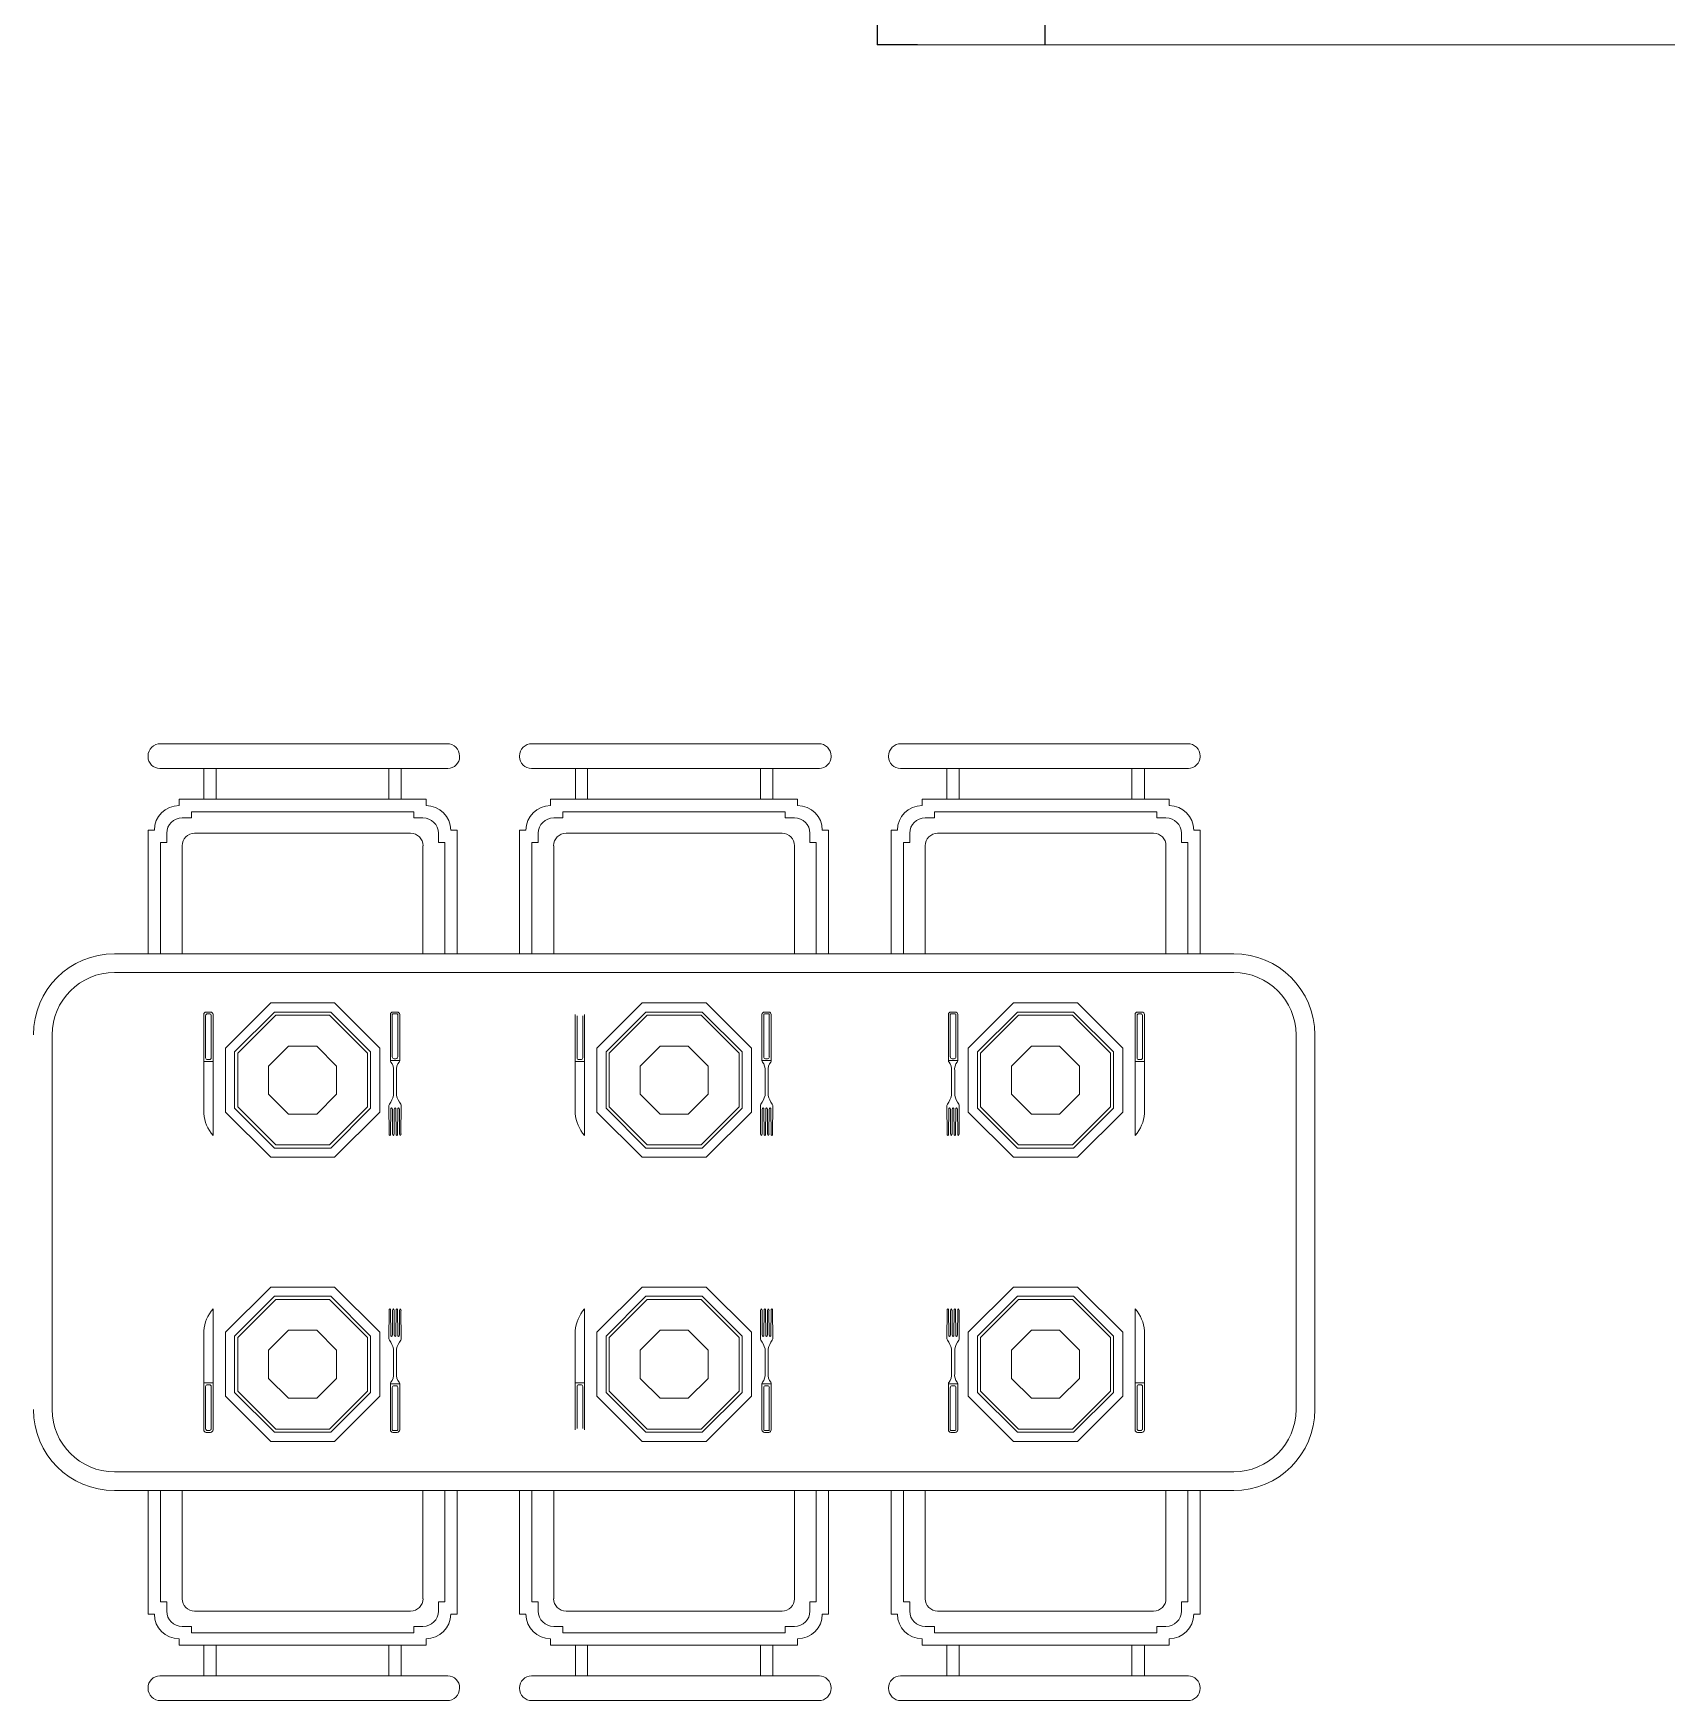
# Model space of a CAD drawing. Header units: millimetres. Extents: x 1345 to 2117, y 1214 to 1365.
# Drawn here: x 1937.641 to 1940.08, y 1284.797 to 1287.287 of the extents above; entities that cross this region are included whole.
import ezdxf

# ---------------------------------------------------------------- set-up
doc = ezdxf.new("R2010")
doc.units = ezdxf.units.MM
doc.header["$LTSCALE"] = 0.5
doc.layers.add('02', color=2, linetype='Continuous')
doc.layers.add('MOBIL-I', color=251, linetype='Continuous')

msp = doc.modelspace()

# ---------------------------------------------------------------- linework, layer by layer
at = {"color": 8, "linetype": 'ByBlock'}
for p, q in [((1938.9013, 1287.4201), (1938.9013, 1287.2701)), ((1939.1513, 1287.4201), (1939.1513, 1287.2701)), ((1938.9613, 1287.2701), (1938.9013, 1287.2701))]:
    msp.add_line(p, q, dxfattribs=at)
at = {"layer": '02', "color": 8, "lineweight": 18}
msp.add_line((1940.3513, 1287.2701), (1938.9613, 1287.2701), dxfattribs=at)
at = {"layer": 'MOBIL-I', "lineweight": 18}
for p, q in [((1938.2774, 1286.2071), (1938.2774, 1286.2081)), ((1938.8322, 1286.2071), (1938.8322, 1286.2081)), ((1938.9181, 1286.2071), (1938.9181, 1286.2081)), ((1937.8493, 1286.1896), (1937.8308, 1286.1896)), ((1937.8955, 1286.1435), (1937.8955, 1286.1896)), ((1937.9139, 1286.1435), (1937.9139, 1286.1896)), ((1938.172, 1286.1435), (1938.172, 1286.1896)), ((1938.1904, 1286.1435), (1938.1904, 1286.1896)), ((1938.2553, 1286.1896), (1938.2369, 1286.1896)), ((1938.4041, 1286.1896), (1938.3856, 1286.1896)), ((1938.4503, 1286.1435), (1938.4503, 1286.1896)), ((1938.4687, 1286.1435), (1938.4687, 1286.1896)), ((1938.7268, 1286.1435), (1938.7268, 1286.1896)), ((1938.7453, 1286.1435), (1938.7453, 1286.1896)), ((1938.8102, 1286.1896), (1938.7917, 1286.1896)), ((1938.9402, 1286.1896), (1938.9587, 1286.1896)), ((1939.0051, 1286.1435), (1939.0051, 1286.1896)), ((1939.0236, 1286.1435), (1939.0236, 1286.1896)), ((1939.2816, 1286.1435), (1939.2816, 1286.1896)), ((1939.3001, 1286.1435), (1939.3001, 1286.1896)), ((1939.3463, 1286.1896), (1939.3647, 1286.1896)), ((1937.8955, 1286.1435), (1937.8585, 1286.1435)), ((1937.8585, 1286.1342), (1937.8585, 1286.1435)), ((1937.9139, 1286.1435), (1937.8955, 1286.1435)), ((1938.172, 1286.1435), (1937.9139, 1286.1435)), ((1938.1904, 1286.1435), (1938.172, 1286.1435)), ((1938.2273, 1286.1435), (1938.1904, 1286.1435)), ((1938.2273, 1286.1342), (1938.2273, 1286.1435)), ((1938.4503, 1286.1435), (1938.4134, 1286.1435)), ((1938.4134, 1286.1342), (1938.4134, 1286.1435)), ((1938.4687, 1286.1435), (1938.4503, 1286.1435)), ((1938.7268, 1286.1435), (1938.4687, 1286.1435)), ((1938.7453, 1286.1435), (1938.7268, 1286.1435)), ((1938.7822, 1286.1435), (1938.7453, 1286.1435)), ((1938.7822, 1286.1342), (1938.7822, 1286.1435)), ((1938.9682, 1286.1435), (1939.0051, 1286.1435)), ((1938.9682, 1286.1342), (1938.9682, 1286.1435)), ((1939.0051, 1286.1435), (1939.0236, 1286.1435)), ((1939.0236, 1286.1435), (1939.2816, 1286.1435)), ((1939.2816, 1286.1435), (1939.3001, 1286.1435)), ((1939.3001, 1286.1435), (1939.337, 1286.1435)), ((1939.337, 1286.1342), (1939.337, 1286.1435)), ((1937.8632, 1286.1158), (1937.877, 1286.1158)), ((1938.2089, 1286.125), (1937.877, 1286.125)), ((1937.877, 1286.1158), (1937.877, 1286.125)), ((1938.2089, 1286.1158), (1938.2089, 1286.125)), ((1938.2227, 1286.1158), (1938.2089, 1286.1158)), ((1938.418, 1286.1158), (1938.4318, 1286.1158)), ((1938.7637, 1286.125), (1938.4318, 1286.125)), ((1938.4318, 1286.1158), (1938.4318, 1286.125)), ((1938.7637, 1286.1158), (1938.7637, 1286.125)), ((1938.7776, 1286.1158), (1938.7637, 1286.1158)), ((1938.9728, 1286.1158), (1938.9867, 1286.1158)), ((1938.9867, 1286.125), (1939.3185, 1286.125)), ((1938.9867, 1286.1158), (1938.9867, 1286.125)), ((1939.3185, 1286.1158), (1939.3185, 1286.125)), ((1939.3324, 1286.1158), (1939.3185, 1286.1158)), ((1937.8122, 1285.9127), (1937.8122, 1286.0973)), ((1937.8216, 1286.0973), (1937.8122, 1286.0973)), ((1937.8307, 1285.9127), (1937.8307, 1286.0789)), ((1937.8401, 1286.0789), (1937.8307, 1286.0789)), ((1937.8401, 1286.0927), (1937.8401, 1286.0789)), ((1937.8816, 1286.0927), (1938.2043, 1286.0927)), ((1938.2458, 1286.0927), (1938.2458, 1286.0789)), ((1938.2458, 1286.0789), (1938.2552, 1286.0789)), ((1938.2552, 1285.9127), (1938.2552, 1286.0789)), ((1938.2643, 1286.0973), (1938.2737, 1286.0973)), ((1938.2737, 1285.9127), (1938.2737, 1286.0973)), ((1938.367, 1285.9127), (1938.367, 1286.0973)), ((1938.3764, 1286.0973), (1938.367, 1286.0973)), ((1938.3855, 1285.9127), (1938.3855, 1286.0789)), ((1938.3949, 1286.0789), (1938.3855, 1286.0789)), ((1938.3949, 1286.0927), (1938.3949, 1286.0789)), ((1938.4364, 1286.0927), (1938.7591, 1286.0927)), ((1938.8006, 1286.0927), (1938.8006, 1286.0789)), ((1938.8006, 1286.0789), (1938.81, 1286.0789)), ((1938.81, 1285.9127), (1938.81, 1286.0789)), ((1938.8191, 1286.0973), (1938.8285, 1286.0973)), ((1938.8285, 1285.9127), (1938.8285, 1286.0973)), ((1938.9219, 1285.9127), (1938.9219, 1286.0973)), ((1938.9313, 1286.0973), (1938.9219, 1286.0973)), ((1938.9403, 1285.9127), (1938.9403, 1286.0789)), ((1938.9497, 1286.0789), (1938.9403, 1286.0789)), ((1938.9497, 1286.0927), (1938.9497, 1286.0789)), ((1939.3139, 1286.0927), (1938.9913, 1286.0927)), ((1939.3555, 1286.0927), (1939.3555, 1286.0789)), ((1939.3555, 1286.0789), (1939.3649, 1286.0789)), ((1939.3649, 1285.9127), (1939.3649, 1286.0789)), ((1939.3739, 1286.0973), (1939.3833, 1286.0973)), ((1939.3833, 1285.9127), (1939.3833, 1286.0973)), ((1937.8632, 1286.0742), (1937.8632, 1285.9127)), ((1938.2227, 1286.0742), (1938.2227, 1285.9127)), ((1938.418, 1286.0742), (1938.418, 1285.9127)), ((1938.7776, 1286.0742), (1938.7776, 1285.9127)), ((1938.9728, 1286.0742), (1938.9728, 1285.9127)), ((1939.3324, 1286.0742), (1939.3324, 1285.9127)), ((1937.7621, 1285.9127), (1939.4335, 1285.9127)), ((1937.7621, 1285.8848), (1939.4335, 1285.8848)), ((1937.8954, 1285.8221), (1937.8954, 1285.6744)), ((1937.8981, 1285.8203), (1937.8981, 1285.7575)), ((1937.8991, 1285.8258), (1937.9055, 1285.8258)), ((1937.9009, 1285.823), (1937.9037, 1285.823)), ((1937.9064, 1285.8203), (1937.9064, 1285.7575)), ((1937.9092, 1285.8221), (1937.9092, 1285.6412)), ((1938.1741, 1285.8221), (1938.1741, 1285.7533)), ((1938.1769, 1285.8221), (1938.1769, 1285.7588)), ((1938.1778, 1285.8258), (1938.1843, 1285.8258)), ((1938.1778, 1285.823), (1938.1843, 1285.823)), ((1938.1852, 1285.8221), (1938.1852, 1285.7588)), ((1938.188, 1285.8221), (1938.188, 1285.7533)), ((1938.4502, 1285.8221), (1938.4502, 1285.6744)), ((1938.453, 1285.8203), (1938.453, 1285.7575)), ((1938.4613, 1285.8203), (1938.4613, 1285.7575)), ((1938.464, 1285.8221), (1938.464, 1285.6412)), ((1938.729, 1285.8221), (1938.729, 1285.7533)), ((1938.7317, 1285.8221), (1938.7317, 1285.7588)), ((1938.7327, 1285.8258), (1938.7391, 1285.8258)), ((1938.7327, 1285.823), (1938.7391, 1285.823)), ((1938.74, 1285.8221), (1938.74, 1285.7588)), ((1938.7428, 1285.8221), (1938.7428, 1285.7533)), ((1939.0076, 1285.8221), (1939.0076, 1285.7533)), ((1939.0103, 1285.8221), (1939.0103, 1285.7588)), ((1939.0177, 1285.8258), (1939.0112, 1285.8258)), ((1939.0177, 1285.823), (1939.0112, 1285.823)), ((1939.0186, 1285.8221), (1939.0186, 1285.7588)), ((1939.0214, 1285.8221), (1939.0214, 1285.7533)), ((1939.2863, 1285.8221), (1939.2863, 1285.6412)), ((1939.2891, 1285.8203), (1939.2891, 1285.7575)), ((1939.2965, 1285.8258), (1939.29, 1285.8258)), ((1939.2946, 1285.823), (1939.2919, 1285.823)), ((1939.2974, 1285.8203), (1939.2974, 1285.7575)), ((1939.3002, 1285.8221), (1939.3002, 1285.6744)), ((1937.6689, 1285.7916), (1937.6689, 1285.2322)), ((1939.5267, 1285.7916), (1939.5267, 1285.2322)), ((1939.5547, 1285.7916), (1939.5547, 1285.2322)), ((1937.9009, 1285.7547), (1937.9037, 1285.7547)), ((1938.1797, 1285.7561), (1938.1824, 1285.7561)), ((1938.4557, 1285.7547), (1938.4585, 1285.7547)), ((1938.7345, 1285.7561), (1938.7373, 1285.7561)), ((1939.0159, 1285.7561), (1939.0131, 1285.7561)), ((1939.2946, 1285.7547), (1939.2919, 1285.7547)), ((1937.8954, 1285.752), (1937.9092, 1285.752)), ((1938.188, 1285.7533), (1938.1741, 1285.7533)), ((1938.1787, 1285.7381), (1938.1787, 1285.7012)), ((1938.1834, 1285.7381), (1938.1834, 1285.7012)), ((1938.4502, 1285.752), (1938.464, 1285.752)), ((1938.7428, 1285.7533), (1938.729, 1285.7533)), ((1938.7336, 1285.7381), (1938.7336, 1285.7012)), ((1938.7382, 1285.7381), (1938.7382, 1285.7012)), ((1939.0076, 1285.7533), (1939.0214, 1285.7533)), ((1939.0122, 1285.7381), (1939.0122, 1285.7012)), ((1939.0168, 1285.7381), (1939.0168, 1285.7012)), ((1939.3002, 1285.752), (1939.2863, 1285.752)), ((1938.1718, 1285.6861), (1938.1721, 1285.6438)), ((1938.1746, 1285.6803), (1938.1743, 1285.6438)), ((1938.1758, 1285.6828), (1938.1759, 1285.6828)), ((1938.1771, 1285.6803), (1938.1774, 1285.6438)), ((1938.1798, 1285.6803), (1938.1795, 1285.6438)), ((1938.181, 1285.6828), (1938.1811, 1285.6828)), ((1938.1823, 1285.6803), (1938.1826, 1285.6438)), ((1938.1851, 1285.6803), (1938.1847, 1285.6438)), ((1938.1863, 1285.6828), (1938.1863, 1285.6828)), ((1938.1875, 1285.6803), (1938.1878, 1285.6438)), ((1938.1903, 1285.6861), (1938.1899, 1285.6438)), ((1938.7267, 1285.6861), (1938.727, 1285.6438)), ((1938.7294, 1285.6803), (1938.7291, 1285.6438)), ((1938.7306, 1285.6828), (1938.7307, 1285.6828)), ((1938.7319, 1285.6803), (1938.7322, 1285.6438)), ((1938.7347, 1285.6803), (1938.7343, 1285.6438)), ((1938.7359, 1285.6828), (1938.7359, 1285.6828)), ((1938.7371, 1285.6803), (1938.7374, 1285.6438)), ((1938.7399, 1285.6803), (1938.7395, 1285.6438)), ((1938.7411, 1285.6828), (1938.7411, 1285.6828)), ((1938.7423, 1285.6803), (1938.7427, 1285.6438)), ((1938.7451, 1285.6861), (1938.7448, 1285.6438)), ((1939.0052, 1285.6861), (1939.0056, 1285.6438)), ((1939.008, 1285.6803), (1939.0077, 1285.6438)), ((1939.0093, 1285.6828), (1939.0092, 1285.6828)), ((1939.0105, 1285.6803), (1939.0108, 1285.6438)), ((1939.0132, 1285.6803), (1939.0129, 1285.6438)), ((1939.0145, 1285.6828), (1939.0144, 1285.6828)), ((1939.0157, 1285.6803), (1939.016, 1285.6438)), ((1939.0185, 1285.6803), (1939.0181, 1285.6438)), ((1939.0197, 1285.6828), (1939.0197, 1285.6828)), ((1939.0209, 1285.6803), (1939.0213, 1285.6438)), ((1939.0237, 1285.6861), (1939.0234, 1285.6438)), ((1938.1732, 1285.6412), (1938.1732, 1285.6412)), ((1938.1784, 1285.6412), (1938.1785, 1285.6412)), ((1938.1837, 1285.6412), (1938.1837, 1285.6412)), ((1938.1889, 1285.6412), (1938.1889, 1285.6412)), ((1938.728, 1285.6412), (1938.728, 1285.6412)), ((1938.7333, 1285.6412), (1938.7333, 1285.6412)), ((1938.7385, 1285.6412), (1938.7385, 1285.6412)), ((1938.7437, 1285.6412), (1938.7437, 1285.6412)), ((1939.0066, 1285.6412), (1939.0066, 1285.6412)), ((1939.0119, 1285.6412), (1939.0119, 1285.6412)), ((1939.0171, 1285.6412), (1939.0171, 1285.6412)), ((1939.0223, 1285.6412), (1939.0223, 1285.6412)), ((1937.9092, 1285.2017), (1937.9092, 1285.3826)), ((1938.1718, 1285.3376), (1938.1721, 1285.38)), ((1938.1732, 1285.3826), (1938.1732, 1285.3826)), ((1938.1746, 1285.3435), (1938.1743, 1285.38)), ((1938.1771, 1285.3435), (1938.1774, 1285.38)), ((1938.1784, 1285.3826), (1938.1785, 1285.3826)), ((1938.1798, 1285.3435), (1938.1795, 1285.38)), ((1938.1823, 1285.3435), (1938.1826, 1285.38)), ((1938.1837, 1285.3826), (1938.1837, 1285.3826)), ((1938.1851, 1285.3435), (1938.1847, 1285.38)), ((1938.1875, 1285.3435), (1938.1878, 1285.38)), ((1938.1889, 1285.3826), (1938.1889, 1285.3826)), ((1938.1903, 1285.3376), (1938.1899, 1285.38)), ((1938.464, 1285.2017), (1938.464, 1285.3826)), ((1938.7267, 1285.3376), (1938.727, 1285.38)), ((1938.728, 1285.3826), (1938.728, 1285.3826)), ((1938.7294, 1285.3435), (1938.7291, 1285.38)), ((1938.7319, 1285.3435), (1938.7322, 1285.38)), ((1938.7333, 1285.3826), (1938.7333, 1285.3826)), ((1938.7347, 1285.3435), (1938.7343, 1285.38)), ((1938.7371, 1285.3435), (1938.7374, 1285.38)), ((1938.7385, 1285.3826), (1938.7385, 1285.3826)), ((1938.7399, 1285.3435), (1938.7395, 1285.38)), ((1938.7423, 1285.3435), (1938.7427, 1285.38)), ((1938.7437, 1285.3826), (1938.7437, 1285.3826)), ((1938.7451, 1285.3376), (1938.7448, 1285.38)), ((1939.0052, 1285.3376), (1939.0056, 1285.38)), ((1939.0066, 1285.3826), (1939.0066, 1285.3826)), ((1939.008, 1285.3435), (1939.0077, 1285.38)), ((1939.0105, 1285.3435), (1939.0108, 1285.38)), ((1939.0119, 1285.3826), (1939.0119, 1285.3826)), ((1939.0132, 1285.3435), (1939.0129, 1285.38)), ((1939.0157, 1285.3435), (1939.016, 1285.38)), ((1939.0171, 1285.3826), (1939.0171, 1285.3826)), ((1939.0185, 1285.3435), (1939.0181, 1285.38)), ((1939.0209, 1285.3435), (1939.0213, 1285.38)), ((1939.0223, 1285.3826), (1939.0223, 1285.3826)), ((1939.0237, 1285.3376), (1939.0234, 1285.38)), ((1939.2863, 1285.2017), (1939.2863, 1285.3826)), ((1937.8954, 1285.2017), (1937.8954, 1285.3494)), ((1938.1758, 1285.341), (1938.1759, 1285.341)), ((1938.181, 1285.341), (1938.1811, 1285.341)), ((1938.1863, 1285.341), (1938.1863, 1285.341)), ((1938.4502, 1285.2017), (1938.4502, 1285.3494)), ((1938.7306, 1285.341), (1938.7307, 1285.341)), ((1938.7359, 1285.341), (1938.7359, 1285.341)), ((1938.7411, 1285.341), (1938.7411, 1285.341)), ((1939.0093, 1285.341), (1939.0092, 1285.341)), ((1939.0145, 1285.341), (1939.0144, 1285.341)), ((1939.0197, 1285.341), (1939.0197, 1285.341)), ((1939.3002, 1285.2017), (1939.3002, 1285.3494)), ((1938.1787, 1285.2857), (1938.1787, 1285.3226)), ((1938.1834, 1285.2857), (1938.1834, 1285.3226)), ((1938.7336, 1285.2857), (1938.7336, 1285.3226)), ((1938.7382, 1285.2857), (1938.7382, 1285.3226)), ((1939.0122, 1285.2857), (1939.0122, 1285.3226)), ((1939.0168, 1285.2857), (1939.0168, 1285.3226)), ((1937.8954, 1285.2718), (1937.9092, 1285.2718)), ((1937.8981, 1285.2035), (1937.8981, 1285.2663)), ((1937.9009, 1285.269), (1937.9037, 1285.269)), ((1937.9064, 1285.2035), (1937.9064, 1285.2663)), ((1938.188, 1285.2705), (1938.1741, 1285.2705)), ((1938.1741, 1285.2017), (1938.1741, 1285.2705)), ((1938.1769, 1285.2017), (1938.1769, 1285.2649)), ((1938.1797, 1285.2677), (1938.1824, 1285.2677)), ((1938.1852, 1285.2017), (1938.1852, 1285.2649)), ((1938.188, 1285.2017), (1938.188, 1285.2705)), ((1938.4502, 1285.2718), (1938.464, 1285.2718)), ((1938.453, 1285.2035), (1938.453, 1285.2663)), ((1938.4557, 1285.269), (1938.4585, 1285.269)), ((1938.4613, 1285.2035), (1938.4613, 1285.2663)), ((1938.729, 1285.2017), (1938.729, 1285.2705)), ((1938.7428, 1285.2705), (1938.729, 1285.2705)), ((1938.7317, 1285.2017), (1938.7317, 1285.2649)), ((1938.7345, 1285.2677), (1938.7373, 1285.2677)), ((1938.74, 1285.2017), (1938.74, 1285.2649)), ((1938.7428, 1285.2017), (1938.7428, 1285.2705)), ((1939.0076, 1285.2705), (1939.0214, 1285.2705)), ((1939.0076, 1285.2017), (1939.0076, 1285.2705)), ((1939.0103, 1285.2017), (1939.0103, 1285.2649)), ((1939.0159, 1285.2677), (1939.0131, 1285.2677)), ((1939.0186, 1285.2017), (1939.0186, 1285.2649)), ((1939.0214, 1285.2017), (1939.0214, 1285.2705)), ((1939.3002, 1285.2718), (1939.2863, 1285.2718)), ((1939.2891, 1285.2035), (1939.2891, 1285.2663)), ((1939.2946, 1285.269), (1939.2919, 1285.269)), ((1939.2974, 1285.2035), (1939.2974, 1285.2663)), ((1937.8991, 1285.198), (1937.9055, 1285.198)), ((1937.9009, 1285.2007), (1937.9037, 1285.2007)), ((1938.1778, 1285.2007), (1938.1843, 1285.2007)), ((1938.1778, 1285.198), (1938.1843, 1285.198)), ((1938.7327, 1285.2007), (1938.7391, 1285.2007)), ((1938.7327, 1285.198), (1938.7391, 1285.198)), ((1939.0177, 1285.2007), (1939.0112, 1285.2007)), ((1939.0177, 1285.198), (1939.0112, 1285.198)), ((1939.2965, 1285.198), (1939.29, 1285.198)), ((1939.2946, 1285.2007), (1939.2919, 1285.2007)), ((1937.7621, 1285.139), (1939.4335, 1285.139)), ((1937.7621, 1285.111), (1939.4335, 1285.111)), ((1937.8122, 1285.111), (1937.8122, 1284.9265)), ((1937.8307, 1285.111), (1937.8307, 1284.9449)), ((1937.8632, 1284.9495), (1937.8632, 1285.111)), ((1938.2227, 1284.9495), (1938.2227, 1285.111)), ((1938.2552, 1285.111), (1938.2552, 1284.9449)), ((1938.2737, 1285.111), (1938.2737, 1284.9265)), ((1938.367, 1285.111), (1938.367, 1284.9265)), ((1938.3855, 1285.111), (1938.3855, 1284.9449)), ((1938.418, 1284.9495), (1938.418, 1285.111)), ((1938.7776, 1284.9495), (1938.7776, 1285.111)), ((1938.81, 1285.111), (1938.81, 1284.9449)), ((1938.8285, 1285.111), (1938.8285, 1284.9265)), ((1938.9219, 1285.111), (1938.9219, 1284.9265)), ((1938.9403, 1285.111), (1938.9403, 1284.9449)), ((1938.9728, 1284.9495), (1938.9728, 1285.111)), ((1939.3324, 1284.9495), (1939.3324, 1285.111)), ((1939.3649, 1285.111), (1939.3649, 1284.9449)), ((1939.3833, 1285.111), (1939.3833, 1284.9265)), ((1937.8401, 1284.9449), (1937.8307, 1284.9449)), ((1937.8401, 1284.9311), (1937.8401, 1284.9449)), ((1938.2458, 1284.9449), (1938.2552, 1284.9449)), ((1938.2458, 1284.9311), (1938.2458, 1284.9449)), ((1938.3949, 1284.9449), (1938.3855, 1284.9449)), ((1938.3949, 1284.9311), (1938.3949, 1284.9449)), ((1938.8006, 1284.9449), (1938.81, 1284.9449)), ((1938.8006, 1284.9311), (1938.8006, 1284.9449)), ((1938.9497, 1284.9449), (1938.9403, 1284.9449)), ((1938.9497, 1284.9311), (1938.9497, 1284.9449)), ((1939.3555, 1284.9449), (1939.3649, 1284.9449)), ((1939.3555, 1284.9311), (1939.3555, 1284.9449)), ((1937.8216, 1284.9265), (1937.8122, 1284.9265)), ((1937.8632, 1284.908), (1937.877, 1284.908)), ((1937.877, 1284.908), (1937.877, 1284.8988)), ((1937.8816, 1284.9311), (1938.2043, 1284.9311)), ((1938.2227, 1284.908), (1938.2089, 1284.908)), ((1938.2089, 1284.908), (1938.2089, 1284.8988)), ((1938.2643, 1284.9265), (1938.2737, 1284.9265)), ((1938.3764, 1284.9265), (1938.367, 1284.9265)), ((1938.418, 1284.908), (1938.4318, 1284.908)), ((1938.4318, 1284.908), (1938.4318, 1284.8988)), ((1938.4364, 1284.9311), (1938.7591, 1284.9311)), ((1938.7637, 1284.908), (1938.7637, 1284.8988)), ((1938.7776, 1284.908), (1938.7637, 1284.908)), ((1938.8191, 1284.9265), (1938.8285, 1284.9265)), ((1938.9313, 1284.9265), (1938.9219, 1284.9265)), ((1938.9728, 1284.908), (1938.9867, 1284.908)), ((1938.9867, 1284.908), (1938.9867, 1284.8988)), ((1939.3139, 1284.9311), (1938.9913, 1284.9311)), ((1939.3324, 1284.908), (1939.3185, 1284.908)), ((1939.3185, 1284.908), (1939.3185, 1284.8988)), ((1939.3739, 1284.9265), (1939.3833, 1284.9265)), ((1937.8585, 1284.8895), (1937.8585, 1284.8803)), ((1938.2089, 1284.8988), (1937.877, 1284.8988)), ((1938.2273, 1284.8895), (1938.2273, 1284.8803)), ((1938.4134, 1284.8895), (1938.4134, 1284.8803)), ((1938.7637, 1284.8988), (1938.4318, 1284.8988)), ((1938.7822, 1284.8895), (1938.7822, 1284.8803)), ((1938.9682, 1284.8895), (1938.9682, 1284.8803)), ((1938.9867, 1284.8988), (1939.3185, 1284.8988)), ((1939.337, 1284.8895), (1939.337, 1284.8803)), ((1937.8955, 1284.8803), (1937.8585, 1284.8803)), ((1937.9139, 1284.8803), (1937.8955, 1284.8803)), ((1937.8955, 1284.8803), (1937.8955, 1284.8342)), ((1938.172, 1284.8803), (1937.9139, 1284.8803)), ((1937.9139, 1284.8803), (1937.9139, 1284.8342)), ((1938.1904, 1284.8803), (1938.172, 1284.8803)), ((1938.172, 1284.8803), (1938.172, 1284.8342)), ((1938.2273, 1284.8803), (1938.1904, 1284.8803)), ((1938.1904, 1284.8803), (1938.1904, 1284.8342)), ((1938.4503, 1284.8803), (1938.4134, 1284.8803)), ((1938.4687, 1284.8803), (1938.4503, 1284.8803)), ((1938.4503, 1284.8803), (1938.4503, 1284.8342)), ((1938.7268, 1284.8803), (1938.4687, 1284.8803)), ((1938.4687, 1284.8803), (1938.4687, 1284.8342)), ((1938.7453, 1284.8803), (1938.7268, 1284.8803)), ((1938.7268, 1284.8803), (1938.7268, 1284.8342)), ((1938.7822, 1284.8803), (1938.7453, 1284.8803)), ((1938.7453, 1284.8803), (1938.7453, 1284.8342)), ((1938.9682, 1284.8803), (1939.0051, 1284.8803)), ((1939.0051, 1284.8803), (1939.0236, 1284.8803)), ((1939.0051, 1284.8803), (1939.0051, 1284.8342)), ((1939.0236, 1284.8803), (1939.2816, 1284.8803)), ((1939.0236, 1284.8803), (1939.0236, 1284.8342)), ((1939.2816, 1284.8803), (1939.3001, 1284.8803)), ((1939.2816, 1284.8803), (1939.2816, 1284.8342)), ((1939.3001, 1284.8803), (1939.337, 1284.8803)), ((1939.3001, 1284.8803), (1939.3001, 1284.8342)), ((1937.8493, 1284.8342), (1937.8308, 1284.8342)), ((1938.2553, 1284.8342), (1938.2369, 1284.8342)), ((1938.4041, 1284.8342), (1938.3856, 1284.8342)), ((1938.8102, 1284.8342), (1938.7917, 1284.8342)), ((1938.9402, 1284.8342), (1938.9587, 1284.8342)), ((1939.3463, 1284.8342), (1939.3647, 1284.8342)), ((1938.2774, 1284.8166), (1938.2774, 1284.8157)), ((1938.8322, 1284.8166), (1938.8322, 1284.8157)), ((1938.9181, 1284.8166), (1938.9181, 1284.8157))]:
    msp.add_line(p, q, dxfattribs=at)
for points in [[(1938.259, 1286.2265), (1937.8307, 1286.2265, 0.414214), (1937.8122, 1286.2081), (1937.8122, 1286.2071, 0.414214), (1937.8298, 1286.1896), (1937.8955, 1286.1896, 0.414214)], [(1938.1904, 1286.1896), (1938.2599, 1286.1896, 0.414214), (1938.2774, 1286.2071)], [(1938.2774, 1286.2081, 0.414214), (1938.259, 1286.2265, 0.414214)], [(1938.8138, 1286.2265), (1938.3855, 1286.2265, 0.414214), (1938.367, 1286.2081), (1938.367, 1286.2071, 0.414214), (1938.3846, 1286.1896), (1938.4503, 1286.1896, 0.414214)], [(1938.7453, 1286.1896), (1938.8147, 1286.1896, 0.414214), (1938.8322, 1286.2071)], [(1938.8322, 1286.2081, 0.414214), (1938.8138, 1286.2265, 0.414214)], [(1938.9181, 1286.2081, -0.414214), (1938.9366, 1286.2265, -0.414214)], [(1939.0051, 1286.1896), (1938.9357, 1286.1896, -0.414214), (1938.9181, 1286.2071)], [(1938.9366, 1286.2265), (1939.3649, 1286.2265, -0.414214), (1939.3833, 1286.2081), (1939.3833, 1286.2071, -0.414214), (1939.3658, 1286.1896), (1939.3001, 1286.1896, -0.414214)], [(1937.8955, 1286.1896), (1937.9139, 1286.1896, 0.414214)], [(1937.9139, 1286.1896), (1938.172, 1286.1896, 0.414214)], [(1938.172, 1286.1896), (1938.1904, 1286.1896, 0.414214)], [(1938.4503, 1286.1896), (1938.4687, 1286.1896, 0.414214)], [(1938.4687, 1286.1896), (1938.7268, 1286.1896, 0.414214)], [(1938.7268, 1286.1896), (1938.7453, 1286.1896, 0.414214)], [(1939.0236, 1286.1896), (1939.0051, 1286.1896, -0.414214)], [(1939.2816, 1286.1896), (1939.0236, 1286.1896, -0.414214)], [(1939.3001, 1286.1896), (1939.2816, 1286.1896, -0.414214)], [(1938.259, 1284.7973), (1937.8307, 1284.7973, -0.414214), (1937.8122, 1284.8157), (1937.8122, 1284.8166, -0.414214), (1937.8298, 1284.8342), (1937.8955, 1284.8342, -0.414214)], [(1937.8955, 1284.8342), (1937.9139, 1284.8342, -0.414214)], [(1937.9139, 1284.8342), (1938.172, 1284.8342, -0.414214)], [(1938.172, 1284.8342), (1938.1904, 1284.8342, -0.414214)], [(1938.1904, 1284.8342), (1938.2599, 1284.8342, -0.414214), (1938.2774, 1284.8166)], [(1938.8138, 1284.7973), (1938.3855, 1284.7973, -0.414214), (1938.367, 1284.8157), (1938.367, 1284.8166, -0.414214), (1938.3846, 1284.8342), (1938.4503, 1284.8342, -0.414214)], [(1938.4503, 1284.8342), (1938.4687, 1284.8342, -0.414214)], [(1938.4687, 1284.8342), (1938.7268, 1284.8342, -0.414214)], [(1938.7268, 1284.8342), (1938.7453, 1284.8342, -0.414214)], [(1938.7453, 1284.8342), (1938.8147, 1284.8342, -0.414214), (1938.8322, 1284.8166)], [(1939.0051, 1284.8342), (1938.9357, 1284.8342, 0.414214), (1938.9181, 1284.8166)], [(1938.9366, 1284.7973), (1939.3649, 1284.7973, 0.414214), (1939.3833, 1284.8157), (1939.3833, 1284.8166, 0.414214), (1939.3658, 1284.8342), (1939.3001, 1284.8342, 0.414214)], [(1939.0236, 1284.8342), (1939.0051, 1284.8342, 0.414214)], [(1939.2816, 1284.8342), (1939.0236, 1284.8342, 0.414214)], [(1939.3001, 1284.8342), (1939.2816, 1284.8342, 0.414214)], [(1938.2774, 1284.8157, -0.414214), (1938.259, 1284.7973, -0.414214)], [(1938.8322, 1284.8157, -0.414214), (1938.8138, 1284.7973, -0.414214)], [(1938.9181, 1284.8157, 0.414214), (1938.9366, 1284.7973, 0.414214)]]:
    msp.add_lwpolyline(points, format="xyb", dxfattribs=at)
for points in [[(1937.9277, 1285.6763), (1937.9953, 1285.6088), (1938.0908, 1285.6088), (1938.1584, 1285.6763), (1938.1584, 1285.7719), (1938.0908, 1285.8395), (1937.9953, 1285.8395), (1937.9277, 1285.7719)], [(1938.4825, 1285.6763), (1938.5501, 1285.6088), (1938.6457, 1285.6088), (1938.7132, 1285.6763), (1938.7132, 1285.7719), (1938.6457, 1285.8395), (1938.5501, 1285.8395), (1938.4825, 1285.7719)], [(1939.2678, 1285.6763), (1939.2003, 1285.6088), (1939.1047, 1285.6088), (1939.0371, 1285.6763), (1939.0371, 1285.7719), (1939.1047, 1285.8395), (1939.2003, 1285.8395), (1939.2678, 1285.7719)], [(1937.9415, 1285.6821), (1938.001, 1285.6226), (1938.0851, 1285.6226), (1938.1446, 1285.6821), (1938.1446, 1285.7662), (1938.0851, 1285.8256), (1938.001, 1285.8256), (1937.9415, 1285.7662)], [(1937.9462, 1285.684), (1938.0029, 1285.6272), (1938.0832, 1285.6272), (1938.14, 1285.684), (1938.14, 1285.7643), (1938.0832, 1285.821), (1938.0029, 1285.821), (1937.9462, 1285.7643)], [(1938.4964, 1285.6821), (1938.5558, 1285.6226), (1938.6399, 1285.6226), (1938.6994, 1285.6821), (1938.6994, 1285.7662), (1938.6399, 1285.8256), (1938.5558, 1285.8256), (1938.4964, 1285.7662)], [(1938.501, 1285.684), (1938.5577, 1285.6272), (1938.638, 1285.6272), (1938.6948, 1285.684), (1938.6948, 1285.7643), (1938.638, 1285.821), (1938.5577, 1285.821), (1938.501, 1285.7643)], [(1939.254, 1285.6821), (1939.1945, 1285.6226), (1939.1104, 1285.6226), (1939.051, 1285.6821), (1939.051, 1285.7662), (1939.1104, 1285.8256), (1939.1945, 1285.8256), (1939.254, 1285.7662)], [(1939.2494, 1285.684), (1939.1926, 1285.6272), (1939.1123, 1285.6272), (1939.0556, 1285.684), (1939.0556, 1285.7643), (1939.1123, 1285.821), (1939.1926, 1285.821), (1939.2494, 1285.7643)], [(1937.9923, 1285.7031), (1938.022, 1285.6734), (1938.0641, 1285.6734), (1938.0938, 1285.7031), (1938.0938, 1285.7451), (1938.0641, 1285.7749), (1938.022, 1285.7749), (1937.9923, 1285.7451)], [(1938.5471, 1285.7031), (1938.5769, 1285.6734), (1938.6189, 1285.6734), (1938.6486, 1285.7031), (1938.6486, 1285.7451), (1938.6189, 1285.7749), (1938.5769, 1285.7749), (1938.5471, 1285.7451)], [(1939.2032, 1285.7031), (1939.1735, 1285.6734), (1939.1314, 1285.6734), (1939.1017, 1285.7031), (1939.1017, 1285.7451), (1939.1314, 1285.7749), (1939.1735, 1285.7749), (1939.2032, 1285.7451)], [(1937.9277, 1285.3474), (1937.9953, 1285.415), (1938.0908, 1285.415), (1938.1584, 1285.3474), (1938.1584, 1285.2519), (1938.0908, 1285.1843), (1937.9953, 1285.1843), (1937.9277, 1285.2519)], [(1938.4825, 1285.3474), (1938.5501, 1285.415), (1938.6457, 1285.415), (1938.7132, 1285.3474), (1938.7132, 1285.2519), (1938.6457, 1285.1843), (1938.5501, 1285.1843), (1938.4825, 1285.2519)], [(1939.2678, 1285.3474), (1939.2003, 1285.415), (1939.1047, 1285.415), (1939.0371, 1285.3474), (1939.0371, 1285.2519), (1939.1047, 1285.1843), (1939.2003, 1285.1843), (1939.2678, 1285.2519)], [(1937.9415, 1285.3417), (1938.001, 1285.4012), (1938.0851, 1285.4012), (1938.1446, 1285.3417), (1938.1446, 1285.2576), (1938.0851, 1285.1981), (1938.001, 1285.1981), (1937.9415, 1285.2576)], [(1937.9462, 1285.3398), (1938.0029, 1285.3966), (1938.0832, 1285.3966), (1938.14, 1285.3398), (1938.14, 1285.2595), (1938.0832, 1285.2028), (1938.0029, 1285.2028), (1937.9462, 1285.2595)], [(1938.4964, 1285.3417), (1938.5558, 1285.4012), (1938.6399, 1285.4012), (1938.6994, 1285.3417), (1938.6994, 1285.2576), (1938.6399, 1285.1981), (1938.5558, 1285.1981), (1938.4964, 1285.2576)], [(1938.501, 1285.3398), (1938.5577, 1285.3966), (1938.638, 1285.3966), (1938.6948, 1285.3398), (1938.6948, 1285.2595), (1938.638, 1285.2028), (1938.5577, 1285.2028), (1938.501, 1285.2595)], [(1939.254, 1285.3417), (1939.1945, 1285.4012), (1939.1104, 1285.4012), (1939.051, 1285.3417), (1939.051, 1285.2576), (1939.1104, 1285.1981), (1939.1945, 1285.1981), (1939.254, 1285.2576)], [(1939.2494, 1285.3398), (1939.1926, 1285.3966), (1939.1123, 1285.3966), (1939.0556, 1285.3398), (1939.0556, 1285.2595), (1939.1123, 1285.2028), (1939.1926, 1285.2028), (1939.2494, 1285.2595)], [(1937.9923, 1285.3207), (1938.022, 1285.3504), (1938.0641, 1285.3504), (1938.0938, 1285.3207), (1938.0938, 1285.2786), (1938.0641, 1285.2489), (1938.022, 1285.2489), (1937.9923, 1285.2786)], [(1938.5471, 1285.3207), (1938.5769, 1285.3504), (1938.6189, 1285.3504), (1938.6486, 1285.3207), (1938.6486, 1285.2786), (1938.6189, 1285.2489), (1938.5769, 1285.2489), (1938.5471, 1285.2786)], [(1939.2032, 1285.3207), (1939.1735, 1285.3504), (1939.1314, 1285.3504), (1939.1017, 1285.3207), (1939.1017, 1285.2786), (1939.1314, 1285.2489), (1939.1735, 1285.2489), (1939.2032, 1285.2786)]]:
    msp.add_lwpolyline(points, close=True, dxfattribs=at)
for centre, radius, start, end in [((1937.8585, 1286.0973), 0.0369, 90, 180), ((1938.2273, 1286.0973), 0.0369, 0, 90), ((1938.4134, 1286.0973), 0.0369, 90, 180), ((1938.7822, 1286.0973), 0.0369, 0, 90), ((1938.9682, 1286.0973), 0.0369, 90, 180), ((1939.337, 1286.0973), 0.0369, 0, 90), ((1937.8632, 1286.0927), 0.0231, 90, 180), ((1938.2227, 1286.0927), 0.0231, 0, 90), ((1938.418, 1286.0927), 0.0231, 90, 180), ((1938.7776, 1286.0927), 0.0231, 0, 90), ((1938.9728, 1286.0927), 0.0231, 90, 180), ((1939.3324, 1286.0927), 0.0231, 0, 90), ((1937.8816, 1286.0742), 0.0185, 90, 180), ((1938.2043, 1286.0742), 0.0185, 0, 90), ((1938.4364, 1286.0742), 0.0185, 90, 180), ((1938.7591, 1286.0742), 0.0185, 0, 90), ((1938.9913, 1286.0742), 0.0185, 90, 180), ((1939.3139, 1286.0742), 0.0185, 0, 90), ((1937.7621, 1285.7916), 0.1212, 90, 180), ((1939.4335, 1285.7916), 0.1212, 0, 90), ((1937.7621, 1285.7916), 0.0932, 90, 180), ((1939.4335, 1285.7916), 0.0932, 0, 90), ((1937.8991, 1285.8221), 0.00369, 90, 180), ((1937.9009, 1285.8203), 0.00277, 90, 180), ((1937.9037, 1285.8203), 0.00277, 0, 90), ((1937.9055, 1285.8221), 0.00369, 0, 90), ((1938.1778, 1285.8221), 0.00369, 90, 180), ((1938.1778, 1285.8221), 0.000923, 90, 180), ((1938.1843, 1285.8221), 0.00369, 0, 90), ((1938.1843, 1285.8221), 0.000923, 0, 90), ((1938.7327, 1285.8221), 0.00369, 90, 180), ((1938.7327, 1285.8221), 0.000923, 90, 180), ((1938.7391, 1285.8221), 0.00369, 0, 90), ((1938.7391, 1285.8221), 0.000923, 0, 90), ((1939.0112, 1285.8221), 0.00369, 90, 180), ((1939.0112, 1285.8221), 0.000923, 90, 180), ((1939.0177, 1285.8221), 0.00369, 0, 90), ((1939.0177, 1285.8221), 0.000923, 0, 90), ((1939.29, 1285.8221), 0.00369, 90, 180), ((1939.2919, 1285.8203), 0.00277, 90, 180), ((1939.2946, 1285.8203), 0.00277, 0, 90), ((1939.2965, 1285.8221), 0.00369, 0, 90), ((1937.9009, 1285.7575), 0.00277, 180, 270), ((1937.9037, 1285.7575), 0.00277, 270, 0), ((1938.1797, 1285.7588), 0.00277, 180, 270), ((1938.1824, 1285.7588), 0.00277, 270, 0), ((1938.4557, 1285.7575), 0.00277, 180, 270), ((1938.4585, 1285.7575), 0.00277, 270, 0), ((1938.7345, 1285.7588), 0.00277, 180, 270), ((1938.7373, 1285.7588), 0.00277, 270, 0), ((1939.0131, 1285.7588), 0.00277, 180, 270), ((1939.0159, 1285.7588), 0.00277, 270, 0), ((1939.2919, 1285.7575), 0.00277, 180, 270), ((1939.2946, 1285.7575), 0.00277, 270, 0), ((1938.1777, 1285.7533), 0.00355, 180, 219.3605), ((1938.1616, 1285.7401), 0.0173, 353.468, 39.3605), ((1938.2005, 1285.7401), 0.0173, 140.6395, 186.532), ((1938.1844, 1285.7533), 0.00355, 320.6395, 0), ((1938.7325, 1285.7533), 0.00355, 180, 219.3605), ((1938.7164, 1285.7401), 0.0173, 353.468, 39.3605), ((1938.7554, 1285.7401), 0.0173, 140.6395, 186.532), ((1938.7393, 1285.7533), 0.00355, 320.6395, 0), ((1939.0111, 1285.7533), 0.00355, 180, 219.3605), ((1938.995, 1285.7401), 0.0173, 353.468, 39.3605), ((1939.034, 1285.7401), 0.0173, 140.6395, 186.532), ((1939.0178, 1285.7533), 0.00355, 320.6395, 0), ((1938.1754, 1285.6861), 0.00355, 142.6134, 180), ((1938.1447, 1285.7096), 0.0351, 322.6134, 346.1777), ((1938.1774, 1285.6804), 0.00283, 125.0574, 182.8029), ((1938.1742, 1285.6804), 0.00283, 357.1971, 54.9426), ((1938.1826, 1285.6804), 0.00283, 125.0574, 182.8029), ((1938.1795, 1285.6804), 0.00283, 357.1971, 54.9426), ((1938.2174, 1285.7096), 0.0351, 193.8223, 217.3866), ((1938.1879, 1285.6804), 0.00283, 125.0574, 182.8029), ((1938.1847, 1285.6804), 0.00283, 357.1971, 54.9426), ((1938.1867, 1285.6861), 0.00355, 0, 37.3866), ((1938.7302, 1285.6861), 0.00355, 142.6134, 180), ((1938.6995, 1285.7096), 0.0351, 322.6134, 346.1777), ((1938.7322, 1285.6804), 0.00283, 125.0574, 182.8029), ((1938.7291, 1285.6804), 0.00283, 357.1971, 54.9426), ((1938.7375, 1285.6804), 0.00283, 125.0574, 182.8029), ((1938.7343, 1285.6804), 0.00283, 357.1971, 54.9426), ((1938.7723, 1285.7096), 0.0351, 193.8223, 217.3866), ((1938.7427, 1285.6804), 0.00283, 125.0574, 182.8029), ((1938.7395, 1285.6804), 0.00283, 357.1971, 54.9426), ((1938.7416, 1285.6861), 0.00355, 0, 37.3866), ((1939.0088, 1285.6861), 0.00355, 142.6134, 180), ((1938.9781, 1285.7096), 0.0351, 322.6134, 346.1777), ((1939.0108, 1285.6804), 0.00283, 125.0574, 182.8029), ((1939.0077, 1285.6804), 0.00283, 357.1971, 54.9426), ((1939.0161, 1285.6804), 0.00283, 125.0574, 182.8029), ((1939.0129, 1285.6804), 0.00283, 357.1971, 54.9426), ((1939.0509, 1285.7096), 0.0351, 193.8223, 217.3866), ((1939.0213, 1285.6804), 0.00283, 125.0574, 182.8029), ((1939.0181, 1285.6804), 0.00283, 357.1971, 54.9426), ((1939.0202, 1285.6861), 0.00355, 0, 37.3866), ((1937.9509, 1285.6781), 0.0556, 183.8032, 221.5035), ((1938.5057, 1285.6781), 0.0556, 183.8032, 221.5035), ((1939.2447, 1285.6781), 0.0556, 318.4965, 356.1968), ((1938.1746, 1285.6433), 0.00253, 169.8701, 235.3535), ((1938.1718, 1285.6433), 0.00253, 304.6465, 10.1299), ((1938.1799, 1285.6433), 0.00252, 169.4333, 235.0763), ((1938.177, 1285.6433), 0.00253, 304.6465, 10.1299), ((1938.1851, 1285.6433), 0.00253, 169.8701, 235.3535), ((1938.1822, 1285.6433), 0.00251, 305.2035, 11.0044), ((1938.1903, 1285.6433), 0.00253, 169.8701, 235.3535), ((1938.1875, 1285.6433), 0.00251, 305.2035, 11.0044), ((1938.7295, 1285.6433), 0.00253, 169.8701, 235.3535), ((1938.7266, 1285.6433), 0.00253, 304.6465, 10.1299), ((1938.7347, 1285.6433), 0.00252, 169.4333, 235.0763), ((1938.7318, 1285.6433), 0.00253, 304.6465, 10.1299), ((1938.7399, 1285.6433), 0.00253, 169.8701, 235.3535), ((1938.7371, 1285.6433), 0.00251, 305.2035, 11.0044), ((1938.7452, 1285.6433), 0.00253, 169.8701, 235.3535), ((1938.7423, 1285.6433), 0.00251, 305.2035, 11.0044), ((1939.0081, 1285.6433), 0.00251, 168.9956, 234.7965), ((1939.0052, 1285.6433), 0.00253, 304.6465, 10.1299), ((1939.0133, 1285.6433), 0.00251, 168.9956, 234.7965), ((1939.0104, 1285.6433), 0.00253, 304.6465, 10.1299), ((1939.0185, 1285.6433), 0.00253, 169.8701, 235.3535), ((1939.0157, 1285.6433), 0.00252, 304.9237, 10.5667), ((1939.0238, 1285.6433), 0.00253, 169.8701, 235.3535), ((1939.0209, 1285.6433), 0.00253, 304.6465, 10.1299), ((1937.9509, 1285.3457), 0.0556, 138.4965, 176.1968), ((1938.1746, 1285.3805), 0.00253, 124.6465, 190.1299), ((1938.1718, 1285.3805), 0.00253, 349.8701, 55.3535), ((1938.1799, 1285.3805), 0.00252, 124.9237, 190.5667), ((1938.177, 1285.3805), 0.00253, 349.8701, 55.3535), ((1938.1851, 1285.3805), 0.00253, 124.6465, 190.1299), ((1938.1822, 1285.3805), 0.00251, 348.9956, 54.7965), ((1938.1903, 1285.3805), 0.00253, 124.6465, 190.1299), ((1938.1875, 1285.3805), 0.00251, 348.9956, 54.7965), ((1938.5057, 1285.3457), 0.0556, 138.4965, 176.1968), ((1938.7295, 1285.3805), 0.00253, 124.6465, 190.1299), ((1938.7266, 1285.3805), 0.00253, 349.8701, 55.3535), ((1938.7347, 1285.3805), 0.00252, 124.9237, 190.5667), ((1938.7318, 1285.3805), 0.00253, 349.8701, 55.3535), ((1938.7399, 1285.3805), 0.00253, 124.6465, 190.1299), ((1938.7371, 1285.3805), 0.00251, 348.9956, 54.7965), ((1938.7452, 1285.3805), 0.00253, 124.6465, 190.1299), ((1938.7423, 1285.3805), 0.00251, 348.9956, 54.7965), ((1939.0081, 1285.3805), 0.00251, 125.2035, 191.0044), ((1939.0052, 1285.3805), 0.00253, 349.8701, 55.3535), ((1939.0133, 1285.3805), 0.00251, 125.2035, 191.0044), ((1939.0104, 1285.3805), 0.00253, 349.8701, 55.3535), ((1939.0185, 1285.3805), 0.00253, 124.6465, 190.1299), ((1939.0157, 1285.3805), 0.00252, 349.4333, 55.0763), ((1939.0238, 1285.3805), 0.00253, 124.6465, 190.1299), ((1939.0209, 1285.3805), 0.00253, 349.8701, 55.3535), ((1939.2447, 1285.3457), 0.0556, 3.8032, 41.5035), ((1938.1754, 1285.3376), 0.00355, 180, 217.3866), ((1938.1447, 1285.3142), 0.0351, 13.8223, 37.3866), ((1938.1774, 1285.3433), 0.00283, 177.1971, 234.9426), ((1938.1742, 1285.3433), 0.00283, 305.0574, 2.8029), ((1938.1826, 1285.3433), 0.00283, 177.1971, 234.9426), ((1938.1795, 1285.3433), 0.00283, 305.0574, 2.8029), ((1938.2174, 1285.3142), 0.0351, 142.6134, 166.1777), ((1938.1879, 1285.3433), 0.00283, 177.1971, 234.9426), ((1938.1847, 1285.3433), 0.00283, 305.0574, 2.8029), ((1938.1867, 1285.3376), 0.00355, 322.6134, 0), ((1938.7302, 1285.3376), 0.00355, 180, 217.3866), ((1938.6995, 1285.3142), 0.0351, 13.8223, 37.3866), ((1938.7322, 1285.3433), 0.00283, 177.1971, 234.9426), ((1938.7291, 1285.3433), 0.00283, 305.0574, 2.8029), ((1938.7375, 1285.3433), 0.00283, 177.1971, 234.9426), ((1938.7343, 1285.3433), 0.00283, 305.0574, 2.8029), ((1938.7723, 1285.3142), 0.0351, 142.6134, 166.1777), ((1938.7427, 1285.3433), 0.00283, 177.1971, 234.9426), ((1938.7395, 1285.3433), 0.00283, 305.0574, 2.8029), ((1938.7416, 1285.3376), 0.00355, 322.6134, 0), ((1939.0088, 1285.3376), 0.00355, 180, 217.3866), ((1938.9781, 1285.3142), 0.0351, 13.8223, 37.3866), ((1939.0108, 1285.3433), 0.00283, 177.1971, 234.9426), ((1939.0077, 1285.3433), 0.00283, 305.0574, 2.8029), ((1939.0161, 1285.3433), 0.00283, 177.1971, 234.9426), ((1939.0129, 1285.3433), 0.00283, 305.0574, 2.8029), ((1939.0509, 1285.3142), 0.0351, 142.6134, 166.1777), ((1939.0213, 1285.3433), 0.00283, 177.1971, 234.9426), ((1939.0181, 1285.3433), 0.00283, 305.0574, 2.8029), ((1939.0202, 1285.3376), 0.00355, 322.6134, 0), ((1938.1616, 1285.2837), 0.0173, 320.6395, 6.532), ((1938.2005, 1285.2837), 0.0173, 173.468, 219.3605), ((1938.7164, 1285.2837), 0.0173, 320.6395, 6.532), ((1938.7554, 1285.2837), 0.0173, 173.468, 219.3605), ((1938.995, 1285.2837), 0.0173, 320.6395, 6.532), ((1939.034, 1285.2837), 0.0173, 173.468, 219.3605), ((1937.9009, 1285.2663), 0.00277, 90, 180), ((1937.9037, 1285.2663), 0.00277, 0, 90), ((1938.1777, 1285.2705), 0.00355, 140.6395, 180), ((1938.1797, 1285.2649), 0.00277, 90, 180), ((1938.1824, 1285.2649), 0.00277, 0, 90), ((1938.1844, 1285.2705), 0.00355, 0, 39.3605), ((1938.4557, 1285.2663), 0.00277, 90, 180), ((1938.4585, 1285.2663), 0.00277, 0, 90), ((1938.7325, 1285.2705), 0.00355, 140.6395, 180), ((1938.7345, 1285.2649), 0.00277, 90, 180), ((1938.7373, 1285.2649), 0.00277, 0, 90), ((1938.7393, 1285.2705), 0.00355, 0, 39.3605), ((1939.0111, 1285.2705), 0.00355, 140.6395, 180), ((1939.0131, 1285.2649), 0.00277, 90, 180), ((1939.0159, 1285.2649), 0.00277, 0, 90), ((1939.0178, 1285.2705), 0.00355, 0, 39.3605), ((1939.2919, 1285.2663), 0.00277, 90, 180), ((1939.2946, 1285.2663), 0.00277, 0, 90), ((1937.7621, 1285.2322), 0.1212, 180, 270), ((1937.7621, 1285.2322), 0.0932, 180, 270), ((1939.4335, 1285.2322), 0.0932, 270, 0), ((1939.4335, 1285.2322), 0.1212, 270, 0), ((1937.8991, 1285.2017), 0.00369, 180, 270), ((1937.9009, 1285.2035), 0.00277, 180, 270), ((1937.9037, 1285.2035), 0.00277, 270, 0), ((1937.9055, 1285.2017), 0.00369, 270, 0), ((1938.1778, 1285.2017), 0.00369, 180, 270), ((1938.1778, 1285.2017), 0.000923, 180, 270), ((1938.1843, 1285.2017), 0.00369, 270, 0), ((1938.1843, 1285.2017), 0.000923, 270, 0), ((1938.7327, 1285.2017), 0.00369, 180, 270), ((1938.7327, 1285.2017), 0.000923, 180, 270), ((1938.7391, 1285.2017), 0.00369, 270, 0), ((1938.7391, 1285.2017), 0.000923, 270, 0), ((1939.0112, 1285.2017), 0.00369, 180, 270), ((1939.0112, 1285.2017), 0.000923, 180, 270), ((1939.0177, 1285.2017), 0.00369, 270, 0), ((1939.0177, 1285.2017), 0.000923, 270, 0), ((1939.29, 1285.2017), 0.00369, 180, 270), ((1939.2919, 1285.2035), 0.00277, 180, 270), ((1939.2946, 1285.2035), 0.00277, 270, 0), ((1939.2965, 1285.2017), 0.00369, 270, 0), ((1937.8816, 1284.9495), 0.0185, 180, 270), ((1938.2043, 1284.9495), 0.0185, 270, 0), ((1938.4364, 1284.9495), 0.0185, 180, 270), ((1938.7591, 1284.9495), 0.0185, 270, 0), ((1938.9913, 1284.9495), 0.0185, 180, 270), ((1939.3139, 1284.9495), 0.0185, 270, 0), ((1937.8585, 1284.9265), 0.0369, 180, 270), ((1937.8632, 1284.9311), 0.0231, 180, 270), ((1938.2227, 1284.9311), 0.0231, 270, 0), ((1938.2273, 1284.9265), 0.0369, 270, 0), ((1938.4134, 1284.9265), 0.0369, 180, 270), ((1938.418, 1284.9311), 0.0231, 180, 270), ((1938.7776, 1284.9311), 0.0231, 270, 0), ((1938.7822, 1284.9265), 0.0369, 270, 0), ((1938.9682, 1284.9265), 0.0369, 180, 270), ((1938.9728, 1284.9311), 0.0231, 180, 270), ((1939.3324, 1284.9311), 0.0231, 270, 0), ((1939.337, 1284.9265), 0.0369, 270, 0)]:
    msp.add_arc(centre, radius, start, end, dxfattribs=at)

doc.saveas('drawing.dxf')
